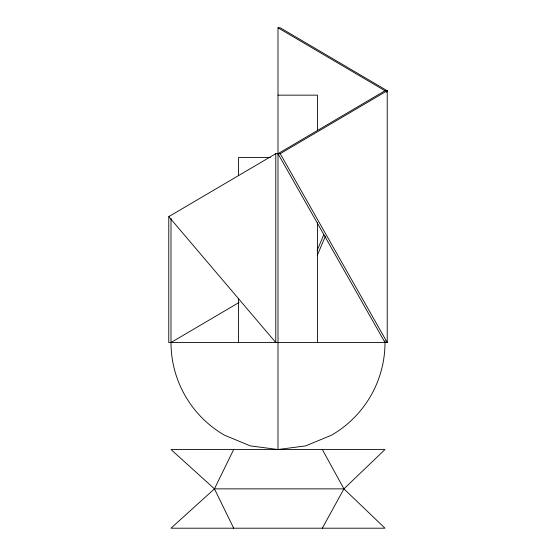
<?xml version="1.0" encoding="UTF-8"?>
<svg xmlns="http://www.w3.org/2000/svg" width="556" height="556" viewBox="0 0 556 556"><rect width="100%" height="100%" fill="white"/><g stroke="black" fill="none" stroke-linecap="round" stroke-linejoin="round"><path stroke-width="0.83" d="M317.066 250.603L323.856 234.611M317.254 255.399L325.406 236.21M386.552 92.345L387.226 90.746L280.224 27.8L278 27.8L278 449.519L250.304 445.877L224.499 435.188A107.002 107.002 0 0 1 170.998 342.517L170.998 218.369M322.32 449.519L343.921 488.863L385.002 528.2L170.998 528.2L214.442 488.863L233.68 449.519M322.32 528.2L343.921 488.863L385.002 449.519L170.998 449.519L214.442 488.863L233.68 528.2M168.774 216.631L275.776 153.685L280.224 153.685L387.226 90.746L387.226 342.517L168.774 342.517L168.774 216.631L275.776 342.517L275.776 153.685M387.226 90.746L385.002 90.746L278 153.685L385.002 342.517A107.002 107.002 0 0 1 331.501 435.188L305.696 445.877L278 449.519M170.998 342.517L239.087 302.464M278 95.152L317.448 95.152L317.448 130.695M270.341 157.466L238.552 157.466L238.552 175.564M214.442 488.863L343.921 488.863M278 27.8L385.002 90.746M280.224 153.685L387.226 342.517M385.002 340.779L385.002 342.517M317.448 222.706L317.448 342.517M238.552 298.377L238.552 342.517"/></g></svg>
